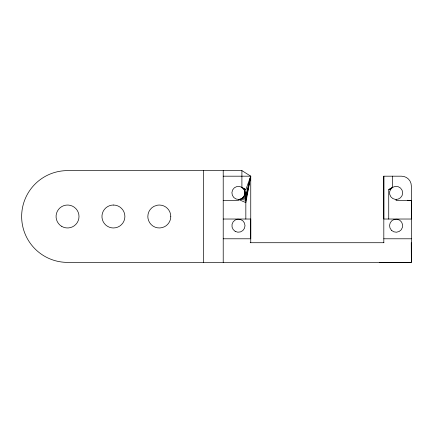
<?xml version="1.0" encoding="UTF-8"?>
<svg xmlns="http://www.w3.org/2000/svg" width="433" height="433" viewBox="0 0 433 433"><rect width="100%" height="100%" fill="white"/><g stroke="black" fill="none" stroke-linecap="round" stroke-linejoin="round"><path stroke-width="0.65" d="M245.836 219.028L245.836 189.622L250.75 176.188L241.901 170.613L67.537 170.613A45.887 45.887 0 0 0 21.65 216.5A45.887 45.887 0 0 0 67.537 262.387L411.35 262.387L411.35 186.017A9.835 9.835 0 0 0 401.515 176.188L383.817 176.188L383.817 219.028L411.35 219.028L411.35 200.533L407.372 200.279M392.666 176.188L392.666 187.348L388.731 189.622L388.737 219.028M223.217 200.533L238.459 200.533L238.459 199.456C244.899 199.748 247.465 190.195 241.738 187.224M391.475 188.268L390.431 189.622L388.731 189.622L392.834 187.224A6.555 6.555 0 0 1 402.663 192.901A6.555 6.555 0 0 1 392.834 198.579A6.555 6.555 0 0 1 392.834 187.224M223.217 176.188L250.75 176.188L250.75 242.718M244.136 189.622L245.836 189.622L241.901 187.348L241.901 170.613M245.018 192.901L245.836 192.901M244.791 194.596A6.555 6.555 0 0 0 236.764 186.569A6.555 6.555 0 0 0 233.825 197.535A6.555 6.555 0 0 0 244.791 194.596L245.836 194.596M244.136 196.181L245.836 196.181L250.75 176.188L245.836 202.606L238.459 199.456M243.097 197.535L245.836 197.535L250.75 176.188L245.836 200.176L240.158 199.234M241.738 198.579L245.836 198.579M411.35 200.533L396.108 200.533L396.108 199.456M223.217 219.028L250.75 219.028L250.75 238.789L223.217 238.789M383.817 238.789L411.35 238.789M250.177 242.718L383.914 242.718M411.253 242.718L411.35 262.355L379.557 262.355M243.097 188.268L245.836 189.622M383.817 176.188L383.817 242.718M223.217 170.613L223.217 262.387M203.553 170.613L203.553 262.387M170.781 216.5L170.634 218.297A11.469 11.469 0 0 1 166.05 225.782L164.513 226.719A11.469 11.469 0 0 1 147.978 218.297L147.837 216.5A11.469 11.469 0 0 1 154.099 206.281L157.515 205.172L159.306 205.031A11.469 11.469 0 0 1 170.781 216.5M113.419 205.031L111.627 205.172A11.469 11.469 0 0 0 111.627 227.828L113.419 227.969A11.469 11.469 0 0 0 124.893 216.5A11.469 11.469 0 0 0 113.419 205.031M235.179 231.352A6.555 6.555 0 0 0 245.013 225.68A6.555 6.555 0 0 0 235.184 220.002A6.555 6.555 0 0 0 235.179 231.352M391.475 230.313A6.555 6.555 0 0 0 402.441 227.374A6.555 6.555 0 0 0 394.409 219.347A6.555 6.555 0 0 0 391.475 230.313M61.8 226.432A11.469 11.469 0 0 0 79.006 216.5A11.469 11.469 0 0 0 61.8 206.568A11.469 11.469 0 0 0 61.8 226.432"/></g></svg>
